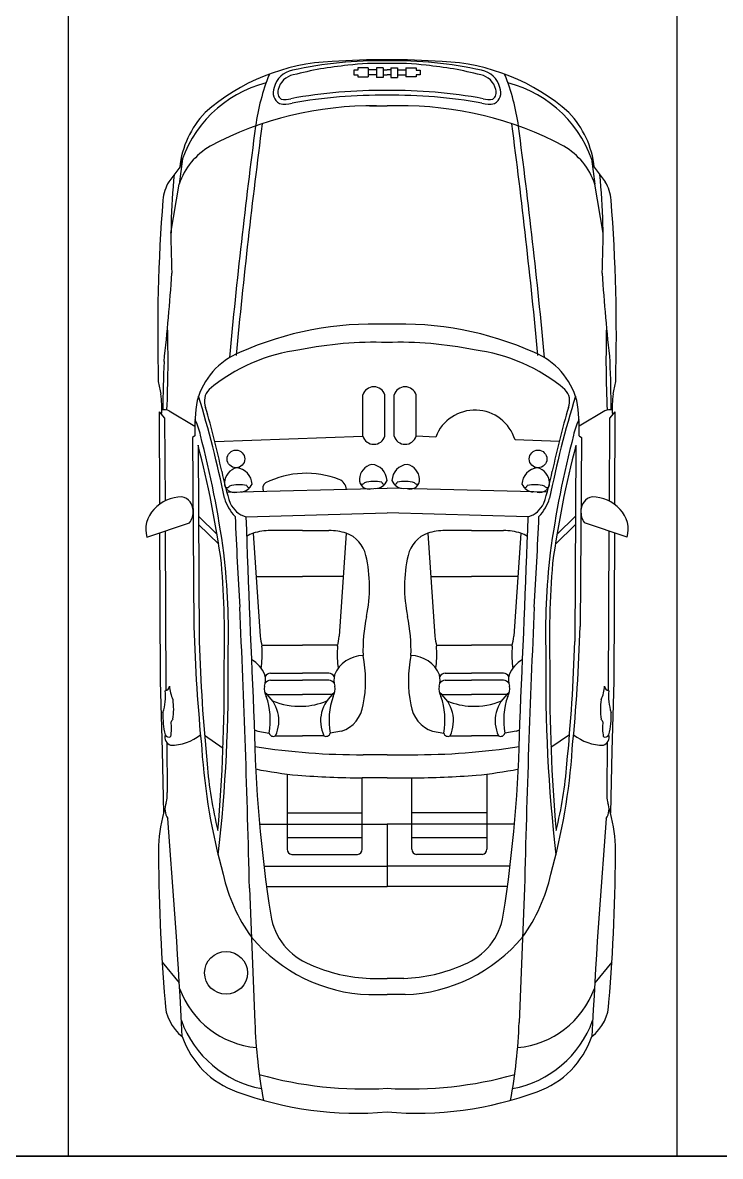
# Model space of a CAD drawing. Header units: inches. Extents: x 478327 to 492265, y -26791 to -22136.
# Drawn here: x 480946.1 to 481061, y -22588.7 to -22402 of the extents above; entities that cross this region are included whole.
import ezdxf

# ---------------------------------------------------------------- set-up
doc = ezdxf.new("R2010")
doc.units = ezdxf.units.IN
doc.header["$MEASUREMENT"] = 0
doc.layers.add('ceco.net 92', color=9, linetype='Continuous')
doc.layers.add('Parking', color=7, linetype='Continuous')

msp = doc.modelspace()

# ---------------------------------------------------------------- linework, layer by layer
at = {"layer": 'ceco.net 92', "linetype": 'ByBlock', "ltscale": 0.4}
for p, q in [((481000.667, -22409.817), (481000.667, -22410.562)), ((481001.354, -22409.817), (481000.667, -22409.817)), ((481003.007, -22409.444), (481001.354, -22409.444)), ((481001.354, -22409.444), (481001.354, -22409.817)), ((481003.007, -22409.444), (481003.007, -22410.9)), ((481004.378, -22409.77), (481003.007, -22409.77)), ((481004.378, -22409.454), (481004.378, -22411.004)), ((481005.488, -22409.454), (481004.378, -22409.454)), ((481005.488, -22409.454), (481005.488, -22411.004)), ((481005.488, -22409.77), (481006.133, -22409.77)), ((481006.778, -22409.77), (481006.133, -22409.77)), ((481006.778, -22409.454), (481006.778, -22411.004)), ((481006.778, -22409.454), (481007.888, -22409.454)), ((481007.888, -22409.454), (481007.888, -22411.004)), ((481007.888, -22409.77), (481009.259, -22409.77)), ((481009.259, -22409.444), (481009.259, -22410.9)), ((481009.259, -22409.444), (481010.912, -22409.444)), ((481010.912, -22409.444), (481010.912, -22409.817)), ((481010.912, -22409.817), (481011.599, -22409.817)), ((481011.599, -22409.817), (481011.599, -22410.562)), ((481000.667, -22410.562), (481001.354, -22410.562)), ((481001.354, -22410.562), (481001.354, -22410.9)), ((481001.354, -22410.9), (481003.007, -22410.9)), ((481004.378, -22410.576), (481003.007, -22410.576)), ((481005.488, -22411.004), (481004.378, -22411.004)), ((481005.488, -22410.576), (481006.133, -22410.576)), ((481006.778, -22410.576), (481006.133, -22410.576)), ((481006.778, -22411.004), (481007.888, -22411.004)), ((481007.888, -22410.576), (481009.259, -22410.576)), ((481010.912, -22410.9), (481009.259, -22410.9)), ((481010.912, -22410.562), (481010.912, -22410.9)), ((481011.599, -22410.562), (481010.912, -22410.562)), ((481003.272, -22415.684), (481006.133, -22415.684)), ((481008.995, -22415.684), (481006.133, -22415.684)), ((480972.423, -22424.432), (480971.877, -22428.58)), ((481039.843, -22424.432), (481040.389, -22428.58)), ((480971.983, -22425.797), (480970.189, -22428.194)), ((481040.283, -22425.797), (481042.077, -22428.194)), ((480970.546, -22436.644), (480971.877, -22428.58)), ((481041.721, -22436.644), (481040.389, -22428.58)), ((481002.159, -22470.086), (481002.159, -22463.305)), ((481005.771, -22470.086), (481005.771, -22463.305)), ((481007.313, -22470.086), (481007.313, -22463.305)), ((481010.925, -22470.086), (481010.925, -22463.305)), ((480968.584, -22466.061), (480968.651, -22481.307)), ((480968.584, -22466.061), (480969.504, -22467.113)), ((480970.231, -22465.904), (480974.467, -22468.458)), ((481042.036, -22465.904), (481037.799, -22468.458)), ((481043.682, -22466.061), (481042.762, -22467.113)), ((481043.682, -22466.061), (481043.615, -22481.307)), ((480969.504, -22467.113), (480969.564, -22480.745)), ((481042.762, -22467.113), (481042.702, -22480.745)), ((480974.49, -22470.028), (480974.119, -22470.322)), ((480974.119, -22470.322), (480974.329, -22501.421)), ((480975.003, -22471.566), (480975.214, -22503.886)), ((480977.777, -22470.951), (481002.159, -22470.086)), ((481014.156, -22470.23), (481010.916, -22470.115)), ((481034.489, -22470.951), (481027.225, -22470.693)), ((481037.263, -22471.566), (481037.053, -22503.886)), ((481037.776, -22470.028), (481038.148, -22470.322)), ((481038.148, -22470.322), (481037.937, -22501.421)), ((480979.73, -22479.322), (481006.133, -22478.672)), ((481032.537, -22479.322), (481006.133, -22478.672)), ((480982.884, -22483.384), (481006.133, -22482.711)), ((481029.382, -22483.384), (481006.133, -22482.711)), ((480966.561, -22486.742), (480973.61, -22484.374)), ((480975.079, -22483.266), (480978.143, -22486.263)), ((480975.088, -22484.614), (480978.403, -22487.883)), ((481037.178, -22484.614), (481033.863, -22487.883)), ((481037.187, -22483.266), (481034.123, -22486.263)), ((481045.705, -22486.742), (481038.656, -22484.374)), ((480968.672, -22486.033), (480968.779, -22510.456)), ((480969.586, -22485.726), (480969.702, -22511.986)), ((480984.075, -22486.067), (480985.223, -22503.045)), ((480992.233, -22485.628), (480986.93, -22485.628)), ((480992.233, -22485.628), (480996.569, -22485.628)), ((480999.424, -22486.067), (480998.277, -22503.045)), ((481012.842, -22486.067), (481013.989, -22503.045)), ((481020.034, -22485.628), (481015.697, -22485.628)), ((481020.034, -22485.628), (481025.336, -22485.628)), ((481028.191, -22486.067), (481027.044, -22503.045)), ((481042.68, -22485.726), (481042.565, -22511.986)), ((481043.594, -22486.033), (481043.487, -22510.456)), ((480984.558, -22493.21), (480992.233, -22493.21)), ((480998.942, -22493.21), (480992.233, -22493.21)), ((481013.325, -22493.21), (481020.034, -22493.21)), ((481027.708, -22493.21), (481020.034, -22493.21)), ((480985.493, -22504.533), (480992.233, -22504.533)), ((480998.007, -22504.533), (480992.233, -22504.533)), ((481014.26, -22504.533), (481020.034, -22504.533)), ((481026.773, -22504.533), (481020.034, -22504.533)), ((480986.941, -22509.097), (480992.233, -22509.097)), ((480996.558, -22509.097), (480992.233, -22509.097)), ((481015.708, -22509.097), (481020.034, -22509.097)), ((481025.325, -22509.097), (481020.034, -22509.097)), ((480968.779, -22510.456), (480969.072, -22521.909)), ((480986.928, -22510.258), (480992.233, -22510.258)), ((480996.572, -22510.258), (480992.233, -22510.258)), ((481015.695, -22510.258), (481020.034, -22510.258)), ((481025.338, -22510.258), (481020.034, -22510.258)), ((481043.487, -22510.456), (481043.194, -22521.909)), ((480986.347, -22512.618), (480992.233, -22512.618)), ((480997.153, -22512.618), (480992.233, -22512.618)), ((481015.114, -22512.618), (481020.034, -22512.618)), ((481025.919, -22512.618), (481020.034, -22512.618)), ((480976.074, -22519.346), (480979.123, -22521.453)), ((480984.865, -22518.686), (480986.703, -22518.995)), ((480987.769, -22519.447), (480992.233, -22519.447)), ((480995.731, -22519.447), (480992.233, -22519.447)), ((480998.635, -22518.686), (480996.796, -22518.995)), ((481013.631, -22518.686), (481015.47, -22518.995)), ((481016.536, -22519.447), (481020.034, -22519.447)), ((481024.497, -22519.447), (481020.034, -22519.447)), ((481027.402, -22518.686), (481025.563, -22518.995)), ((481036.2, -22519.253), (481033.139, -22521.345)), ((480969.072, -22521.909), (480969.34, -22532.161)), ((480969.874, -22520.55), (480969.92, -22528.752)), ((481042.392, -22520.55), (481042.346, -22528.752)), ((481043.194, -22521.909), (481042.927, -22532.161)), ((481006.133, -22522.549), (481002.201, -22522.549)), ((481006.133, -22522.549), (481010.066, -22522.549)), ((480989.701, -22525.741), (480989.701, -22538.131)), ((481022.565, -22525.741), (481022.565, -22538.131)), ((481002.023, -22538.131), (481002.023, -22526.378)), ((481006.133, -22526.378), (481002.023, -22526.378)), ((481006.133, -22526.378), (481010.244, -22526.378)), ((481010.244, -22538.131), (481010.244, -22526.378)), ((480989.701, -22532.126), (481002.023, -22532.126)), ((481022.565, -22532.126), (481010.244, -22532.126)), ((480985.135, -22534.011), (481006.133, -22534.011)), ((481027.131, -22534.011), (481006.133, -22534.011)), ((481006.133, -22534.011), (481006.133, -22544.27)), ((481002.023, -22536.236), (480989.701, -22536.236)), ((481022.565, -22536.236), (481010.244, -22536.236)), ((480990.437, -22539.006), (481001.286, -22539.006)), ((481021.829, -22539.006), (481010.98, -22539.006)), ((480985.86, -22540.904), (481006.133, -22540.904)), ((481026.406, -22540.904), (481006.133, -22540.904)), ((480983.471, -22544.547), (480984.376, -22566.624)), ((480986.291, -22544.27), (481006.133, -22544.27)), ((481025.975, -22544.27), (481006.133, -22544.27)), ((481028.796, -22544.547), (481027.891, -22566.624)), ((480969.102, -22556.735), (480971.911, -22560.115)), ((481043.165, -22556.735), (481040.355, -22560.115)), ((481003.36, -22559.389), (481006.133, -22559.389)), ((481008.906, -22559.389), (481006.133, -22559.389)), ((481003.147, -22562.051), (481006.133, -22562.051)), ((481009.12, -22562.051), (481006.133, -22562.051))]:
    msp.add_line(p, q, dxfattribs=at)
for centre, radius in [((480981.252, -22473.848), 1.46), ((481031.015, -22473.848), 1.46), ((480979.612, -22558.475), 3.53)]:
    msp.add_circle(centre, radius, dxfattribs=at)
for centre, radius, start, end in [((481004.741, -22473.457), 65.183, 88.77659, 102.56313), ((481005.526, -22536.19), 128.081, 89.72847, 93.78382), ((481006.74, -22536.19), 128.081, 86.21618, 90.27153), ((481007.525, -22473.457), 65.183, 77.43687, 91.22341), ((480998.539, -22442.235), 33.879, 92.4796, 131.35327), ((480991.216, -22413.547), 3.769, 99.96676, 167.01626), ((481004.813, -22464.312), 55.531, 95.28816, 104.72496), ((481004.767, -22448.849), 40.153, 88.04987, 97.25596), ((481007.5, -22448.849), 40.153, 82.74404, 91.95013), ((481007.453, -22464.312), 55.531, 75.27504, 84.71184), ((481013.727, -22442.235), 33.879, 48.64673, 87.5204), ((481021.051, -22413.547), 3.769, 12.98374, 80.03324), ((480991.159, -22431.228), 19.93, 104.3742, 164.18679), ((481020.836, -22424.149), 36.72, 158.30416, 172.00152), ((480991.278, -22413.669), 3.119, 100.71169, 167.73656), ((481020.988, -22413.669), 3.119, 12.26344, 79.28831), ((480991.43, -22424.149), 36.72, 7.99848, 21.69584), ((481021.107, -22431.228), 19.93, 15.81321, 75.6258), ((480989.427, -22413.528), 2.058, 156.30234, 241.26096), ((480989.544, -22413.488), 1.399, 159.89023, 233.0209), ((481005.266, -22495.978), 82.822, 89.40002, 100.40783), ((481005.459, -22499.585), 85.651, 89.54888, 100.06112), ((481007, -22495.978), 82.822, 79.59217, 90.59998), ((481006.807, -22499.585), 85.651, 79.93888, 90.45112), ((481022.722, -22413.488), 1.399, 306.9791, 20.10977), ((481022.839, -22413.528), 2.058, 298.73904, 23.69766), ((481003.841, -22473.213), 57.531, 89.43345, 117.80542), ((480989.299, -22410.985), 4.431, 258.79287, 285.67403), ((480989.246, -22409.798), 4.838, 263.5513, 282.62933), ((481008.426, -22473.213), 57.531, 62.19458, 90.56655), ((481022.968, -22410.985), 4.431, 254.32597, 281.20713), ((481023.02, -22409.798), 4.838, 257.37067, 276.4487), ((480987.367, -22427.47), 15.475, 136.4256, 173.79256), ((481024.899, -22427.47), 15.475, 6.20744, 43.5744), ((482033.616, -22556.725), 1058.14, 172.523428, 174.600957), ((482034.718, -22556.344), 1058.14, 172.523428, 174.600957), ((479977.548, -22556.344), 1058.14, 5.399043, 7.476572), ((479978.65, -22556.725), 1058.14, 5.399043, 7.476572), ((480982.963, -22432.437), 11.737, 120.50826, 160.81849), ((481029.304, -22432.437), 11.737, 19.18151, 59.49174), ((481073.013, -22437.542), 102.471, 174.09287, 183.20803), ((480939.253, -22437.542), 102.471, 356.79197, 5.90713), ((480976.612, -22431.936), 7.434, 149.7763, 174.33779), ((481035.654, -22431.936), 7.434, 5.66221, 30.2237), ((481252.423, -22453.297), 284.069, 175.53909, 181.57287), ((480759.843, -22453.297), 284.069, 358.42713, 4.46091), ((480641.086, -22421.063), 330.364, 353.61381, 356.14461), ((481371.18, -22421.063), 330.364, 183.85539, 186.38619), ((480785.06, -22457.566), 185.002, 357.45827, 1.67409), ((481003.894, -22505.927), 54.298, 87.63692, 113.94068), ((481008.372, -22505.927), 54.298, 66.05932, 92.36308), ((481227.206, -22457.566), 185.002, 178.32591, 182.54173), ((481004.015, -22514.466), 59.834, 87.97159, 101.78575), ((481008.251, -22514.466), 59.834, 78.21425, 92.02841), ((480986.461, -22467.401), 12.016, 112.51126, 164.73573), ((480995.336, -22484.496), 28.821, 97.05856, 129.984), ((481016.931, -22484.496), 28.821, 50.016, 82.94144), ((481025.805, -22467.401), 12.016, 15.26427, 67.48874), ((481147.228, -22465.84), 178.01, 177.41413, 179.97238), ((480865.038, -22465.84), 178.01, 0.02762, 2.58587), ((481090.474, -22437.988), 124.182, 190.72367, 191.68304), ((480978.831, -22464.336), 2.786, 136.32819, 201.50715), ((481003.965, -22463.852), 1.887, 16.85135, 163.14865), ((481009.119, -22463.852), 1.887, 16.85135, 163.14865), ((481033.435, -22464.336), 2.786, 338.49285, 43.67181), ((480921.792, -22437.988), 124.182, 348.31696, 349.27633), ((480953.724, -22465.499), 15.324, 356.06626, 8.87925), ((481001.042, -22468.859), 26.578, 169.98688, 182.52086), ((480815.336, -22512.921), 167.214, 11.24139, 17.18186), ((481196.93, -22512.921), 167.214, 162.81814, 168.75861), ((481011.224, -22468.859), 26.578, 357.47914, 10.01312), ((481058.542, -22465.499), 15.324, 171.12075, 183.93374), ((480969.514, -22467.253), 1.528, 62.03713, 107.86676), ((480857.523, -22501.009), 123.953, 11.6969, 16.71528), ((481020.61, -22472.72), 6.918, 17.03297, 158.90203), ((481154.743, -22501.009), 123.953, 163.28472, 168.3031), ((481042.752, -22467.253), 1.528, 72.13324, 117.96287), ((480966.212, -22471.674), 9.356, 10.85656, 27.54557), ((481046.054, -22471.674), 9.356, 152.45443, 169.14344), ((480817.34, -22511.365), 163.406, 7.74933, 14.69584), ((481194.926, -22511.365), 163.406, 165.30416, 172.25067), ((480816.943, -22513.02), 163.406, 7.74933, 14.69584), ((481003.965, -22469.539), 1.887, 196.85135, 343.14865), ((481009.119, -22469.539), 1.887, 196.85135, 343.14865), ((481195.324, -22513.02), 163.406, 165.30416, 172.25067), ((480982.007, -22477.885), 2.662, 103.566, 176.06124), ((480981.105, -22478.087), 2.803, 2.33397, 84.31552), ((481004.234, -22477.327), 2.662, 103.566, 176.06124), ((481003.332, -22477.529), 2.803, 2.33397, 84.31552), ((481009.752, -22477.529), 2.803, 95.68448, 177.66603), ((481008.85, -22477.327), 2.662, 3.93876, 76.434), ((481031.161, -22478.087), 2.803, 95.68448, 177.66603), ((481030.259, -22477.885), 2.662, 3.93876, 76.434), ((481014.352, -22469.184), 36.076, 190.69598, 199.37457), ((480992.804, -22491.112), 14.906, 68.4751, 116.54958), ((480997.625, -22478.937), 1.81, 2.62462, 69.05197), ((481003.135, -22477.249), 1.559, 176.15072, 287.79768), ((481004.164, -22476.583), 2.138, 273.16578, 337.08533), ((481008.92, -22476.583), 2.138, 202.91467, 266.83422), ((481009.949, -22477.249), 1.559, 252.20232, 3.84928), ((480997.915, -22469.184), 36.076, 340.62543, 349.30402), ((480980.908, -22477.807), 1.559, 176.15072, 287.79768), ((480979.76, -22478.063), 0.5, 239.57496, 329.66978), ((480981.8, -22484.334), 6.23, 78.53199, 104.96572), ((480981.937, -22477.141), 2.138, 273.16578, 337.08533), ((480983.459, -22478.125), 0.432, 193.85421, 281.64436), ((480986.74, -22478.683), 1.085, 123.51315, 207.84224), ((481001.988, -22477.505), 0.5, 239.57496, 329.66978), ((481004.028, -22483.776), 6.23, 78.53199, 104.96572), ((481005.686, -22477.567), 0.432, 193.85421, 281.64436), ((481007.398, -22477.567), 0.432, 258.35564, 346.14579), ((481009.057, -22483.776), 6.23, 75.03428, 101.46801), ((481011.097, -22477.505), 0.5, 210.33022, 300.42504), ((481030.329, -22477.141), 2.138, 202.91467, 266.83422), ((481028.807, -22478.125), 0.432, 258.35564, 346.14579), ((481030.466, -22484.334), 6.23, 75.03428, 101.46801), ((481031.359, -22477.807), 1.559, 252.20232, 3.84928), ((481032.506, -22478.063), 0.5, 210.33022, 300.42504), ((480972.295, -22486.206), 6.105, 89.48489, 138.31483), ((480971.944, -22482.307), 2.243, 358.947, 79.59389), ((480986.433, -22478.133), 7.422, 197.16859, 224.16366), ((480984.091, -22479.407), 4.156, 204.81622, 253.11659), ((481028.175, -22479.407), 4.156, 286.88341, 335.18378), ((481025.833, -22478.133), 7.422, 315.83634, 342.83141), ((481040.322, -22482.307), 2.243, 100.40611, 181.053), ((481039.972, -22486.206), 6.105, 41.68517, 90.51511), ((480971.2, -22485.479), 4.808, 136.1162, 195.23106), ((480971.053, -22482.551), 3.141, 324.52054, 3.70114), ((481041.214, -22482.551), 3.141, 176.29886, 215.47946), ((481041.066, -22485.479), 4.808, 344.76894, 43.8838), ((481973.535, -22440.334), 993.355, 182.47923, 183.341567), ((484787.607, -22347.689), 3807.142, 182.04259, 182.554441), ((477224.659, -22347.689), 3807.142, 357.445559, 357.95741), ((480038.732, -22440.334), 993.355, 356.658433, 357.52077), ((480985.71, -22490.757), 4.966, 109.21899, 123.07426), ((480987.147, -22496.524), 10.899, 91.13756, 106.3676), ((480996.353, -22496.524), 10.899, 73.6324, 88.86244), ((480997.789, -22490.757), 4.966, 11.90426, 70.78101), ((481014.477, -22490.757), 4.966, 109.21899, 168.09574), ((481015.914, -22496.524), 10.899, 91.13756, 106.3676), ((481025.119, -22496.524), 10.899, 73.6324, 88.86244), ((481026.556, -22490.757), 4.966, 56.92574, 70.78101), ((480866.439, -22502.439), 113.574, 358.16822, 6.6272), ((480980.462, -22494.938), 22.789, 347.73401, 13.20484), ((481031.804, -22494.938), 22.789, 166.79516, 192.26599), ((481145.828, -22502.439), 113.574, 173.3728, 181.83178), ((480822.87, -22503.74), 156.507, 358.24649, 4.6738), ((481189.396, -22503.74), 156.507, 175.3262, 181.75351), ((479049.638, -22588.276), 1934.327, 1.295398, 2.66804), ((481031.457, -22505.463), 29.282, 168.80861, 181.48882), ((480980.809, -22505.463), 29.282, 358.51118, 11.19139), ((482962.628, -22588.276), 1934.327, 177.33196, 178.704602), ((481264.752, -22493.014), 290.544, 181.65813, 185.64415), ((480747.514, -22493.014), 290.544, 354.35585, 358.34187), ((481028.651, -22495.919), 44.009, 189.3191, 191.45989), ((480954.849, -22495.919), 44.009, 348.54011, 350.6809), ((481057.417, -22495.919), 44.009, 189.3191, 191.45989), ((480983.616, -22495.919), 44.009, 348.54011, 350.6809), ((481265.636, -22495.479), 290.544, 181.65813, 185.64415), ((480965.333, -22506.02), 20.232, 354.61324, 3.84734), ((481018.167, -22506.02), 20.232, 176.15266, 185.38676), ((480994.099, -22506.02), 20.232, 354.61324, 3.84734), ((481046.933, -22506.02), 20.232, 176.15266, 185.38676), ((480746.63, -22495.479), 290.544, 354.35585, 358.34187), ((480729.654, -22510.15), 250.334, 353.3724, 0.934), ((480981.272, -22511.366), 5.142, 22.39746, 60.61513), ((481002.228, -22511.366), 5.142, 90.4832, 157.60254), ((480982.887, -22510.312), 19.725, 348.23791, 11.96294), ((481029.379, -22510.312), 19.725, 168.03706, 191.76209), ((481010.039, -22511.366), 5.142, 22.39746, 89.5168), ((481030.994, -22511.366), 5.142, 119.38487, 157.60254), ((481282.612, -22510.15), 250.334, 179.066, 186.6276), ((480707.09, -22511.195), 272.226, 354.97343, 0.56111), ((480984.925, -22507.87), 0.553, 319.60763, 354.85268), ((480987.335, -22510.664), 1.616, 104.08875, 141.4563), ((480996.165, -22510.664), 1.616, 38.5437, 75.91125), ((480998.575, -22507.87), 0.553, 185.14732, 220.39237), ((481013.692, -22507.87), 0.553, 319.60763, 354.85268), ((481016.102, -22510.664), 1.616, 104.08875, 141.4563), ((481024.931, -22510.664), 1.616, 38.5437, 75.91125), ((481027.341, -22507.87), 0.553, 185.14732, 220.39237), ((481305.176, -22511.195), 272.226, 179.43889, 185.02657), ((480982.135, -22510.229), 3.977, 345.01201, 11.94463), ((480987.102, -22511.51), 1.264, 97.90594, 144.33076), ((480996.398, -22511.51), 1.264, 35.66924, 82.09406), ((481001.365, -22510.229), 3.977, 168.05537, 194.98799), ((481010.901, -22510.229), 3.977, 345.01201, 11.94463), ((481015.868, -22511.51), 1.264, 97.90594, 144.33076), ((481025.165, -22511.51), 1.264, 35.66924, 82.09406), ((481030.132, -22510.229), 3.977, 168.05537, 194.98799), ((480960.805, -22512.84), 8.848, 341.93311, 5.39473), ((480969.442, -22511.155), 0.871, 281.37175, 354.46214), ((480975.714, -22511.049), 5.409, 182.01624, 206.6401), ((480988.197, -22511.758), 2.276, 167.32047, 211.23518), ((480982.475, -22516.986), 5.838, 335.07118, 52.92733), ((481001.025, -22516.986), 5.838, 127.07267, 204.92882), ((480995.302, -22511.758), 2.276, 328.76482, 12.67953), ((481016.964, -22511.758), 2.276, 167.32047, 211.23518), ((481011.242, -22516.986), 5.838, 335.07118, 52.92733), ((481029.791, -22516.986), 5.838, 127.07267, 204.92882), ((481024.069, -22511.758), 2.276, 328.76482, 12.67953), ((481036.552, -22511.049), 5.409, 333.3599, 357.98376), ((481042.824, -22511.155), 0.871, 185.53786, 258.62825), ((481051.461, -22512.84), 8.848, 174.60527, 198.06689), ((480959.42, -22515.064), 11.57, 351.91421, 7.89993), ((480975.12, -22516.814), 11.787, 349.33701, 19.19876), ((480991.641, -22503.639), 10.943, 246.53768, 273.09861), ((480991.858, -22503.639), 10.943, 271.96071, 293.46232), ((481008.38, -22516.814), 11.787, 160.80124, 190.66299), ((480996.892, -22513.624), 5.354, 289.00232, 352.38401), ((481015.375, -22513.624), 5.354, 187.61599, 250.99768), ((481003.887, -22516.814), 11.787, 349.33701, 19.19876), ((481020.408, -22503.639), 10.943, 246.53768, 268.03929), ((481020.625, -22503.639), 10.943, 266.90139, 293.46232), ((481037.146, -22516.814), 11.787, 160.80124, 190.66299), ((481052.846, -22515.064), 11.57, 172.10007, 188.08579), ((480982.575, -22516.125), 13.369, 177.68432, 193.6152), ((481029.691, -22516.125), 13.369, 346.3848, 2.31568), ((480962.743, -22518.147), 7.889, 349.55163, 7.41476), ((480971.776, -22517.653), 1.318, 133.15457, 156.59227), ((481213.324, -22513.503), 229.108, 180.96656, 188.90805), ((480986.608, -22513.624), 5.354, 244.09477, 250.99768), ((480798.943, -22513.503), 229.108, 351.09195, 359.03344), ((481025.658, -22513.624), 5.354, 289.00232, 295.90523), ((481040.49, -22517.653), 1.318, 23.40773, 46.84543), ((481049.523, -22518.147), 7.889, 172.58524, 190.44837), ((480971.022, -22519.615), 1.481, 166.59205, 248.27131), ((480970.205, -22518.935), 0.708, 208.39267, 294.79409), ((480970.436, -22512.925), 8.066, 270.26681, 307.95617), ((480987.421, -22518.784), 0.748, 196.33295, 297.68182), ((480996.078, -22518.784), 0.748, 242.31818, 343.66705), ((481016.188, -22518.784), 0.748, 196.33295, 297.68182), ((481024.845, -22518.784), 0.748, 242.31818, 343.66705), ((481041.83, -22512.925), 8.066, 232.04383, 269.73319), ((481042.061, -22518.935), 0.708, 245.20591, 331.60733), ((481041.244, -22519.615), 1.481, 291.72869, 13.40795), ((481076.574, -22514.914), 101.178, 183.78289, 195.66948), ((481001.723, -22408.183), 114.366, 261.26061, 270.23952), ((481010.544, -22408.183), 114.366, 269.76048, 278.73939), ((480935.692, -22514.914), 101.178, 344.33052, 356.21711), ((481045.28, -22518.625), 68.994, 184.51323, 193.76941), ((480966.986, -22518.625), 68.994, 346.23059, 355.48677), ((480997.921, -22458.222), 68.017, 258.61911, 264.54062), ((481004.271, -22347.823), 178.569, 265.88274, 269.27858), ((481007.995, -22347.823), 178.569, 270.72142, 274.11726), ((481014.345, -22458.222), 68.017, 275.45938, 281.38089), ((480964.883, -22529.188), 5.056, 345.12212, 4.94686), ((481047.384, -22529.188), 5.056, 175.05314, 194.87788), ((480992.392, -22538.519), 23.913, 162.70435, 177.51173), ((480972.261, -22531.537), 2.704, 157.15358, 214.03728), ((481040.005, -22531.537), 2.704, 325.96272, 22.84642), ((481019.874, -22538.519), 23.913, 2.48827, 17.29565), ((479754.21, -22631.589), 1219.797, 2.942146, 4.633572), ((482258.056, -22631.589), 1219.797, 175.366428, 177.057854), ((481274.001, -22537.596), 305.5, 179.97844, 184.82349), ((480990.602, -22538.12), 0.901, 180.73273, 259.47084), ((481001.122, -22538.12), 0.901, 280.52916, 359.26727), ((481011.145, -22538.12), 0.901, 180.73273, 259.47084), ((481021.664, -22538.12), 0.901, 280.52916, 359.26727), ((480738.265, -22537.596), 305.5, 355.17651, 0.02156), ((481006.049, -22536.381), 27.524, 192.29316, 216.06573), ((481006.217, -22536.381), 27.524, 323.93427, 347.70684), ((480997.374, -22547.315), 10.527, 189.10302, 248.28986), ((481014.892, -22547.315), 10.527, 291.71014, 350.89698), ((481004.085, -22535.632), 26.436, 219.88566, 267.96571), ((481008.181, -22535.632), 26.436, 272.03429, 320.11434), ((481004.336, -22532.763), 26.645, 245.95635, 267.90161), ((481007.931, -22532.763), 26.645, 272.09839, 294.04365), ((480985.957, -22555.939), 14.893, 200.04006, 264.81455), ((481026.309, -22555.939), 14.893, 275.18545, 339.95994), ((480976.818, -22563.251), 7.234, 180.25875, 232.35606), ((481035.448, -22563.251), 7.234, 307.64394, 359.74125), ((480988.675, -22560.375), 17.462, 199.94363, 259.34333), ((481067.314, -22563.998), 82.98, 181.81295, 190.75069), ((480944.952, -22563.998), 82.98, 349.24931, 358.18705), ((481023.592, -22560.375), 17.462, 280.65667, 340.05637), ((480986.386, -22564.124), 14.806, 199.14508, 250.30756), ((481025.88, -22564.124), 14.806, 289.69244, 340.85492), ((481002.421, -22513.331), 64.267, 254.36127, 273.31169), ((481009.846, -22513.331), 64.267, 266.68831, 285.63873), ((481001.255, -22523.853), 57.733, 249.88228, 274.84725), ((481011.012, -22523.853), 57.733, 265.15275, 290.11772)]:
    msp.add_arc(centre, radius, start, end, dxfattribs=at)
at = {"layer": 'Parking'}
for p, q in [((480953.647, -22588.688), (480953.647, -22395.888)), ((480953.647, -22588.688), (480953.647, -22395.888)), ((481053.947, -22588.688), (481053.947, -22395.888)), ((481053.947, -22588.688), (481053.947, -22395.888)), ((480853.347, -22588.688), (480953.647, -22588.688)), ((480953.647, -22588.688), (480853.347, -22588.688)), ((480953.647, -22588.688), (481053.947, -22588.688)), ((481053.947, -22588.688), (480953.647, -22588.688)), ((481053.947, -22588.688), (481154.247, -22588.688)), ((481154.247, -22588.688), (481053.947, -22588.688))]:
    msp.add_line(p, q, dxfattribs=at)

doc.saveas('drawing.dxf')
